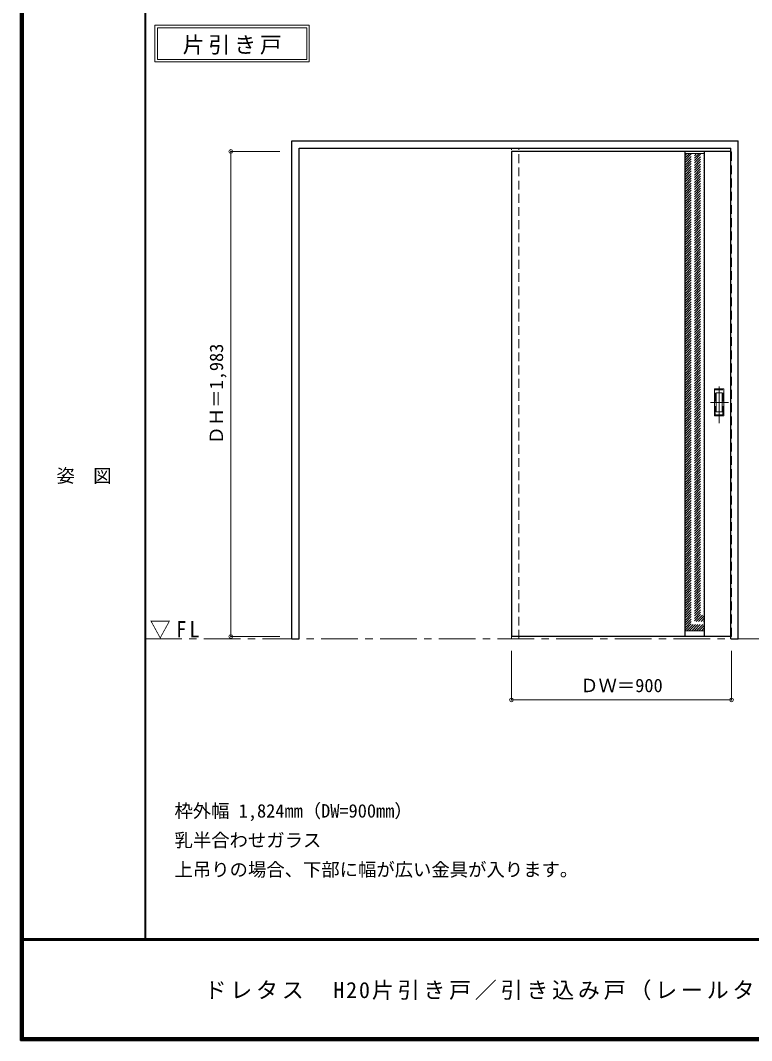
# Model space of a CAD drawing. Units: millimetres, scale not verified. Extents: x -6000 to 5700, y -4307 to 4260.
# Drawn here: x -6000 to -3011, y -4205 to -36 of the extents above; entities that cross this region are included whole.
import ezdxf
from ezdxf.enums import TextEntityAlignment as Align

# ---------------------------------------------------------------- set-up
doc = ezdxf.new("R2010")
doc.units = ezdxf.units.MM
doc.header["$LTSCALE"] = 30
doc.header["$PDMODE"] = 32
doc.header["$PDSIZE"] = 15
doc.linetypes.add('CHAIN1', pattern=[8, 5, -1, 1, -1])
doc.linetypes.add('DASHED1', pattern=[1.8, 1.2, -0.6])
for name, color, linetype, lineweight in [('0-1_通り芯', 7, 'CHAIN1', 18), ('0-2_扉', 4, 'DASHED1', 9), ('0-3_仕上げ', 3, 'Continuous', 25), ('0-4_枠', 3, 'Continuous', 25), ('0-6_引手', 7, 'Continuous', 18), ('0-A_文字', 7, 'Continuous', 18), ('0-B_寸法', 7, 'Continuous', 9), ('0-C_ハッチ', 4, 'DASHED1', 9), ('F-1_枠', 6, 'Continuous', 40)]:
    doc.layers.add(name, color=color, linetype=linetype, lineweight=lineweight)
doc.layers.add('F-A_文字', color=7, linetype='Continuous')
doc.styles.add('ＭＳ ゴシック', font='')
doc.styles.get('ＭＳ ゴシック').set_extended_font_data('MS Gothic')

msp = doc.modelspace()

# ---------------------------------------------------------------- linework, layer by layer
at = {"layer": '0-1_通り芯'}
msp.add_line((-5490, -2562.5), (5690, -2562.5), dxfattribs=at)
at = {"layer": '0-2_扉'}
for p, q in [((-3993, -571), (-3993, -575)), ((-3096, -571), (-3093, -571)), ((-3093, -2554), (-3093, -571)), ((-3096, -2554), (-3093, -2554))]:
    msp.add_line(p, q, dxfattribs=at)
at = {"layer": '0-2_扉', "color": 3, "linetype": 'Continuous', "lineweight": 25}
for p, q in [((-3096, -571), (-3993, -571)), ((-3993, -571), (-3993, -2554)), ((-3096, -2554), (-3993, -2554))]:
    msp.add_line(p, q, dxfattribs=at)
at = {"layer": '0-3_仕上げ'}
for p, q in [((-3283, -2554), (-3283, -571)), ((-3203, -2554), (-3203, -571))]:
    msp.add_line(p, q, dxfattribs=at)
at = {"layer": '0-3_仕上げ', "color": 7, "lineweight": 18}
for p, q in [((-3283, -579.22), (-3203, -579.22)), ((-3283, -2530), (-3203, -2530))]:
    msp.add_line(p, q, dxfattribs=at)
at = {"layer": '0-4_枠'}
for p, q in [((-4890, -2562.5), (-4890, -527.5)), ((-4890, -527.5), (-3066, -527.5)), ((-3066, -2562.5), (-3066, -527.5)), ((-4860, -557.5), (-3096, -557.5)), ((-3096, -2562.5), (-3096, -557.5)), ((-3096, -2562.5), (-3066, -2562.5))]:
    msp.add_line(p, q, dxfattribs=at)
at = {"layer": '0-4_枠', "color": 4, "linetype": 'DASHED1', "lineweight": 9}
for p, q in [((-3993, -2562.5), (-3993, -557.5)), ((-3963, -2562.5), (-3963, -557.5)), ((-3993, -2562.5), (-3963, -2562.5))]:
    msp.add_line(p, q, dxfattribs=at)
at = {"layer": '0-4_枠'}
msp.add_lwpolyline([(-4890, -2562.5), (-4860, -2562.5), (-4860, -557.5)], dxfattribs=at)
at = {"layer": '0-6_引手'}
for p, q in [((-3125, -1541.5), (-3163, -1541.5)), ((-3163, -1651.5), (-3163, -1541.5)), ((-3125, -1651.5), (-3125, -1541.5)), ((-3131.5, -1557.5), (-3156.5, -1557.5)), ((-3156.5, -1635.5), (-3156.5, -1557.5)), ((-3131.5, -1635.5), (-3131.5, -1557.5)), ((-3125, -1651.5), (-3163, -1651.5)), ((-3131.5, -1635.5), (-3156.5, -1635.5))]:
    msp.add_line(p, q, dxfattribs=at)
at = {"layer": '0-6_引手', "linetype": 'CHAIN1'}
for p, q in [((-3144, -1681.73), (-3144, -1510.88)), ((-3105.93, -1596.5), (-3178.44, -1596.5))]:
    msp.add_line(p, q, dxfattribs=at)
at = {"layer": '0-6_引手', "linetype": 'DASHED1'}
for p, q in [((-3160, -1647.5), (-3160, -1545.5)), ((-3128, -1647.5), (-3160, -1647.5))]:
    msp.add_line(p, q, dxfattribs=at)
msp.add_lwpolyline([(-3128, -1647.5), (-3128, -1545.5), (-3160, -1545.5)], dxfattribs=at)
at = {"layer": '0-A_文字'}
for p, q in [((-5450, -55.5), (-5450, -205.5)), ((-5440, -65.5), (-5440, -195.5)), ((-5440, -65.5), (-4828.97, -65.5)), ((-4828.97, -65.5), (-4828.97, -195.5)), ((-5450, -205.5), (-4818.97, -205.5)), ((-5440, -195.5), (-4828.97, -195.5))]:
    msp.add_line(p, q, dxfattribs=at)
msp.add_lwpolyline([(-5450, -55.5), (-4818.97, -55.5), (-4818.97, -205.5)], dxfattribs=at)
at = {"layer": '0-B_寸法', "color": 4}
for p, q in [((-5140, -571), (-5140, -2554)), ((-5140, -571), (-4940, -571)), ((-5140, -2554), (-4940, -2554)), ((-3993, -2812.5), (-3993, -2612.5)), ((-3093, -2812.5), (-3093, -2612.5)), ((-3093, -2812.5), (-3993, -2812.5))]:
    msp.add_line(p, q, dxfattribs=at)
at = {"layer": '0-B_寸法'}
for p in [(-5140, -571), (-5140, -2554), (-3993, -2812.5), (-3093, -2812.5)]:
    msp.add_point(p, dxfattribs=at)
at = {"layer": '0-C_ハッチ'}
for p, q in [((-3283, -656.33), (-3205.89, -579.22)), ((-3283, -646.43), (-3215.79, -579.22)), ((-3283, -636.53), (-3225.69, -579.22)), ((-3283, -626.63), (-3235.59, -579.22)), ((-3283, -616.73), (-3245.49, -579.22)), ((-3283, -606.83), (-3255.39, -579.22)), ((-3283, -596.93), (-3265.29, -579.22)), ((-3283, -587.03), (-3275.19, -579.22)), ((-3283, -666.23), (-3203, -586.23)), ((-3283, -676.12), (-3203, -596.12)), ((-3283, -686.02), (-3203, -606.02)), ((-3283, -695.92), (-3203, -615.92)), ((-3283, -705.82), (-3203, -625.82)), ((-3283, -715.72), (-3203, -635.72)), ((-3283, -725.62), (-3203, -645.62)), ((-3283, -735.52), (-3203, -655.52)), ((-3283, -745.42), (-3203, -665.42)), ((-3283, -755.32), (-3203, -675.32)), ((-3283, -765.22), (-3203, -685.22)), ((-3283, -775.12), (-3203, -695.12)), ((-3283, -785.02), (-3203, -705.02)), ((-3283, -794.92), (-3203, -714.92)), ((-3283, -804.82), (-3203, -724.82)), ((-3283, -814.72), (-3203, -734.72)), ((-3283, -824.62), (-3203, -744.62)), ((-3283, -834.52), (-3203, -754.52)), ((-3283, -844.42), (-3203, -764.42)), ((-3283, -854.32), (-3203, -774.32)), ((-3283, -864.22), (-3203, -784.22)), ((-3283, -874.11), (-3203, -794.11)), ((-3283, -884.01), (-3203, -804.01)), ((-3283, -893.91), (-3203, -813.91)), ((-3283, -903.81), (-3203, -823.81)), ((-3283, -913.71), (-3203, -833.71)), ((-3283, -923.61), (-3203, -843.61)), ((-3283, -933.51), (-3203, -853.51)), ((-3283, -943.41), (-3203, -863.41)), ((-3283, -953.31), (-3203, -873.31)), ((-3283, -963.21), (-3203, -883.21)), ((-3283, -973.11), (-3203, -893.11)), ((-3283, -983.01), (-3203, -903.01)), ((-3283, -992.91), (-3203, -912.91)), ((-3283, -1002.81), (-3203, -922.81)), ((-3283, -1012.71), (-3203, -932.71)), ((-3283, -1022.61), (-3203, -942.61)), ((-3283, -1032.51), (-3203, -952.51)), ((-3283, -1042.41), (-3203, -962.41)), ((-3283, -1052.31), (-3203, -972.31)), ((-3283, -1062.21), (-3203, -982.21)), ((-3283, -1072.1), (-3203, -992.1)), ((-3283, -1082), (-3203, -1002)), ((-3283, -1091.9), (-3203, -1011.9)), ((-3283, -1101.8), (-3203, -1021.8)), ((-3283, -1111.7), (-3203, -1031.7)), ((-3283, -1121.6), (-3203, -1041.6)), ((-3283, -1131.5), (-3203, -1051.5)), ((-3283, -1141.4), (-3203, -1061.4)), ((-3283, -1151.3), (-3203, -1071.3)), ((-3283, -1161.2), (-3203, -1081.2)), ((-3283, -1171.1), (-3203, -1091.1)), ((-3283, -1181), (-3203, -1101)), ((-3283, -1190.9), (-3203, -1110.9)), ((-3283, -1200.8), (-3203, -1120.8)), ((-3283, -1210.7), (-3203, -1130.7)), ((-3283, -1220.6), (-3203, -1140.6)), ((-3283, -1230.5), (-3203, -1150.5)), ((-3283, -1240.4), (-3203, -1160.4)), ((-3283, -1250.3), (-3203, -1170.3)), ((-3283, -1260.2), (-3203, -1180.2)), ((-3283, -1270.09), (-3203, -1190.09)), ((-3283, -1279.99), (-3203, -1199.99)), ((-3283, -1289.89), (-3203, -1209.89)), ((-3283, -1299.79), (-3203, -1219.79)), ((-3283, -1309.69), (-3203, -1229.69)), ((-3283, -1319.59), (-3203, -1239.59)), ((-3283, -1329.49), (-3203, -1249.49)), ((-3283, -1339.39), (-3203, -1259.39)), ((-3283, -1349.29), (-3203, -1269.29)), ((-3283, -1359.19), (-3203, -1279.19)), ((-3283, -1369.09), (-3203, -1289.09)), ((-3283, -1378.99), (-3203, -1298.99)), ((-3283, -1388.89), (-3203, -1308.89)), ((-3283, -1398.79), (-3203, -1318.79)), ((-3283, -1408.69), (-3203, -1328.69)), ((-3283, -1418.59), (-3203, -1338.59)), ((-3283, -1428.49), (-3203, -1348.49)), ((-3283, -1438.39), (-3203, -1358.39)), ((-3283, -1448.29), (-3203, -1368.29)), ((-3283, -1458.19), (-3203, -1378.19)), ((-3283, -1468.08), (-3203, -1388.08)), ((-3283, -1477.98), (-3203, -1397.98)), ((-3283, -1487.88), (-3203, -1407.88)), ((-3283, -1497.78), (-3203, -1417.78)), ((-3283, -1507.68), (-3203, -1427.68)), ((-3283, -1517.58), (-3203, -1437.58)), ((-3283, -1527.48), (-3203, -1447.48)), ((-3283, -1537.38), (-3203, -1457.38)), ((-3283, -1547.28), (-3203, -1467.28)), ((-3283, -1557.18), (-3203, -1477.18)), ((-3283, -1567.08), (-3203, -1487.08)), ((-3283, -1576.98), (-3203, -1496.98)), ((-3283, -1586.88), (-3203, -1506.88)), ((-3283, -1596.78), (-3203, -1516.78)), ((-3283, -1606.68), (-3203, -1526.68)), ((-3283, -1616.58), (-3203, -1536.58)), ((-3283, -1626.48), (-3203, -1546.48)), ((-3283, -1636.38), (-3203, -1556.38)), ((-3283, -1646.28), (-3203, -1566.28)), ((-3283, -1656.17), (-3203, -1576.17)), ((-3283, -1666.07), (-3203, -1586.07)), ((-3283, -1675.97), (-3203, -1595.97)), ((-3283, -1685.87), (-3203, -1605.87)), ((-3283, -1695.77), (-3203, -1615.77)), ((-3283, -1705.67), (-3203, -1625.67)), ((-3283, -1715.57), (-3203, -1635.57)), ((-3283, -1725.47), (-3203, -1645.47)), ((-3283, -1735.37), (-3203, -1655.37)), ((-3283, -1745.27), (-3203, -1665.27)), ((-3283, -1755.17), (-3203, -1675.17)), ((-3283, -1765.07), (-3203, -1685.07)), ((-3283, -1774.97), (-3203, -1694.97)), ((-3283, -1784.87), (-3203, -1704.87)), ((-3283, -1794.77), (-3203, -1714.77)), ((-3283, -1804.67), (-3203, -1724.67)), ((-3283, -1814.57), (-3203, -1734.57)), ((-3283, -1824.47), (-3203, -1744.47)), ((-3283, -1834.37), (-3203, -1754.37)), ((-3283, -1844.27), (-3203, -1764.27)), ((-3283, -1854.16), (-3203, -1774.16)), ((-3283, -1864.06), (-3203, -1784.06)), ((-3283, -1873.96), (-3203, -1793.96)), ((-3283, -1883.86), (-3203, -1803.86)), ((-3283, -1893.76), (-3203, -1813.76)), ((-3283, -1903.66), (-3203, -1823.66)), ((-3283, -1913.56), (-3203, -1833.56)), ((-3283, -1923.46), (-3203, -1843.46)), ((-3283, -1933.36), (-3203, -1853.36)), ((-3283, -1943.26), (-3203, -1863.26)), ((-3283, -1953.16), (-3203, -1873.16)), ((-3283, -1963.06), (-3203, -1883.06)), ((-3283, -1972.96), (-3203, -1892.96)), ((-3283, -1982.86), (-3203, -1902.86)), ((-3283, -1992.76), (-3203, -1912.76)), ((-3283, -2002.66), (-3203, -1922.66)), ((-3283, -2012.56), (-3203, -1932.56)), ((-3283, -2022.46), (-3203, -1942.46)), ((-3283, -2032.36), (-3203, -1952.36)), ((-3283, -2042.26), (-3203, -1962.26)), ((-3283, -2052.15), (-3203, -1972.15)), ((-3283, -2062.05), (-3203, -1982.05)), ((-3283, -2071.95), (-3203, -1991.95)), ((-3283, -2081.85), (-3203, -2001.85)), ((-3283, -2091.75), (-3203, -2011.75)), ((-3283, -2101.65), (-3203, -2021.65)), ((-3283, -2111.55), (-3203, -2031.55)), ((-3283, -2121.45), (-3203, -2041.45)), ((-3283, -2131.35), (-3203, -2051.35)), ((-3283, -2141.25), (-3203, -2061.25)), ((-3283, -2151.15), (-3203, -2071.15)), ((-3283, -2161.05), (-3203, -2081.05)), ((-3283, -2170.95), (-3203, -2090.95)), ((-3283, -2180.85), (-3203, -2100.85)), ((-3283, -2190.75), (-3203, -2110.75)), ((-3283, -2200.65), (-3203, -2120.65)), ((-3283, -2210.55), (-3203, -2130.55)), ((-3283, -2220.45), (-3203, -2140.45)), ((-3283, -2230.35), (-3203, -2150.35)), ((-3283, -2240.25), (-3203, -2160.25)), ((-3283, -2250.14), (-3203, -2170.14)), ((-3283, -2260.04), (-3203, -2180.04)), ((-3283, -2269.94), (-3203, -2189.94)), ((-3283, -2279.84), (-3203, -2199.84)), ((-3283, -2289.74), (-3203, -2209.74)), ((-3283, -2299.64), (-3203, -2219.64)), ((-3283, -2309.54), (-3203, -2229.54)), ((-3283, -2319.44), (-3203, -2239.44)), ((-3283, -2329.34), (-3203, -2249.34)), ((-3283, -2339.24), (-3203, -2259.24)), ((-3283, -2349.14), (-3203, -2269.14)), ((-3283, -2359.04), (-3203, -2279.04)), ((-3283, -2368.94), (-3203, -2288.94)), ((-3283, -2378.84), (-3203, -2298.84)), ((-3283, -2388.74), (-3203, -2308.74)), ((-3283, -2398.64), (-3203, -2318.64)), ((-3283, -2408.54), (-3203, -2328.54)), ((-3283, -2418.44), (-3203, -2338.44)), ((-3283, -2428.34), (-3203, -2348.34)), ((-3283, -2438.24), (-3203, -2358.24)), ((-3283, -2448.13), (-3203, -2368.13)), ((-3283, -2458.03), (-3203, -2378.03)), ((-3283, -2467.93), (-3203, -2387.93)), ((-3283, -2477.83), (-3203, -2397.83)), ((-3283, -2487.73), (-3203, -2407.73)), ((-3283, -2497.63), (-3203, -2417.63)), ((-3283, -2507.53), (-3203, -2427.53)), ((-3283, -2517.43), (-3203, -2437.43)), ((-3283, -2527.33), (-3203, -2447.33)), ((-3275.77, -2530), (-3203, -2457.23)), ((-3265.87, -2530), (-3203, -2467.13)), ((-3255.97, -2530), (-3203, -2477.03)), ((-3246.07, -2530), (-3203, -2486.93)), ((-3236.17, -2530), (-3203, -2496.83)), ((-3226.27, -2530), (-3203, -2506.73)), ((-3216.37, -2530), (-3203, -2516.63)), ((-3206.47, -2530), (-3203, -2526.53))]:
    msp.add_line(p, q, dxfattribs=at)
at = {"layer": 'F-1_枠'}
for p, q in [((-6000, 4175), (-6000, -4205)), ((-5995, 4175), (-5995, -4205)), ((-5990, 4175), (-5990, -4205)), ((-5490, 3614.29), (-5490, -3790)), ((5700, -3790), (-6000, -3790)), ((5700, -3795), (-6000, -3795)), ((5700, -4195), (-6000, -4195)), ((5700, -4200), (-6000, -4200)), ((5700, -4205), (-6000, -4205))]:
    msp.add_line(p, q, dxfattribs=at)

# ---------------------------------------------------------------- texts
at = {"layer": '0-A_文字', "style": 'ＭＳ ゴシック'}
for s, p in [('枠外幅 1,824mm（DW=900mm）', (-5370, -3310)), ('乳半合わせガラス', (-5370, -3430)), ('上吊りの場合、下部に幅が広い金具が入ります。', (-5370, -3550))]:
    msp.add_text(s, height=54.99, dxfattribs=at).set_placement(p, align=Align.BOTTOM_LEFT)
at = {"layer": '0-A_文字', "char_height": 65.98, "attachment_point": 7, "style": 'ＭＳ ゴシック'}
for s, insert in [('\\T1.17;片引き戸', (-5336.98, -175.5)), ('\\T1.26;\\W0.95;▽FL', (-5471.25, -2562.5))]:
    msp.add_mtext(s, dxfattribs=dict(at, insert=insert))
at = {"layer": '0-B_寸法', "style": 'ＭＳ ゴシック'}
msp.add_text('ＤＨ＝1,983', height=54.99, rotation=90, dxfattribs=at).set_placement((-5155, -1768.75), align=Align.BOTTOM_LEFT)
msp.add_text('ＤＷ＝900', height=54.99, dxfattribs=at).set_placement((-3711.75, -2797.5), align=Align.BOTTOM_LEFT)
at = {"layer": 'F-A_文字', "style": 'ＭＳ ゴシック'}
msp.add_text('姿\u3000図', height=54.99, dxfattribs=at).set_placement((-5852.5, -1940.25), align=Align.BOTTOM_LEFT)
at = {"layer": 'F-A_文字', "insert": (-5247.55, -4040), "char_height": 65.98, "attachment_point": 7, "style": 'ＭＳ ゴシック'}
msp.add_mtext('\\T1.17;ドレタス\u3000H20片引き戸／引き込み戸（レールタイプ／上吊りタイプ）Ｂ－ＸＹ／ＸＭ', dxfattribs=at)

doc.saveas('drawing.dxf')
